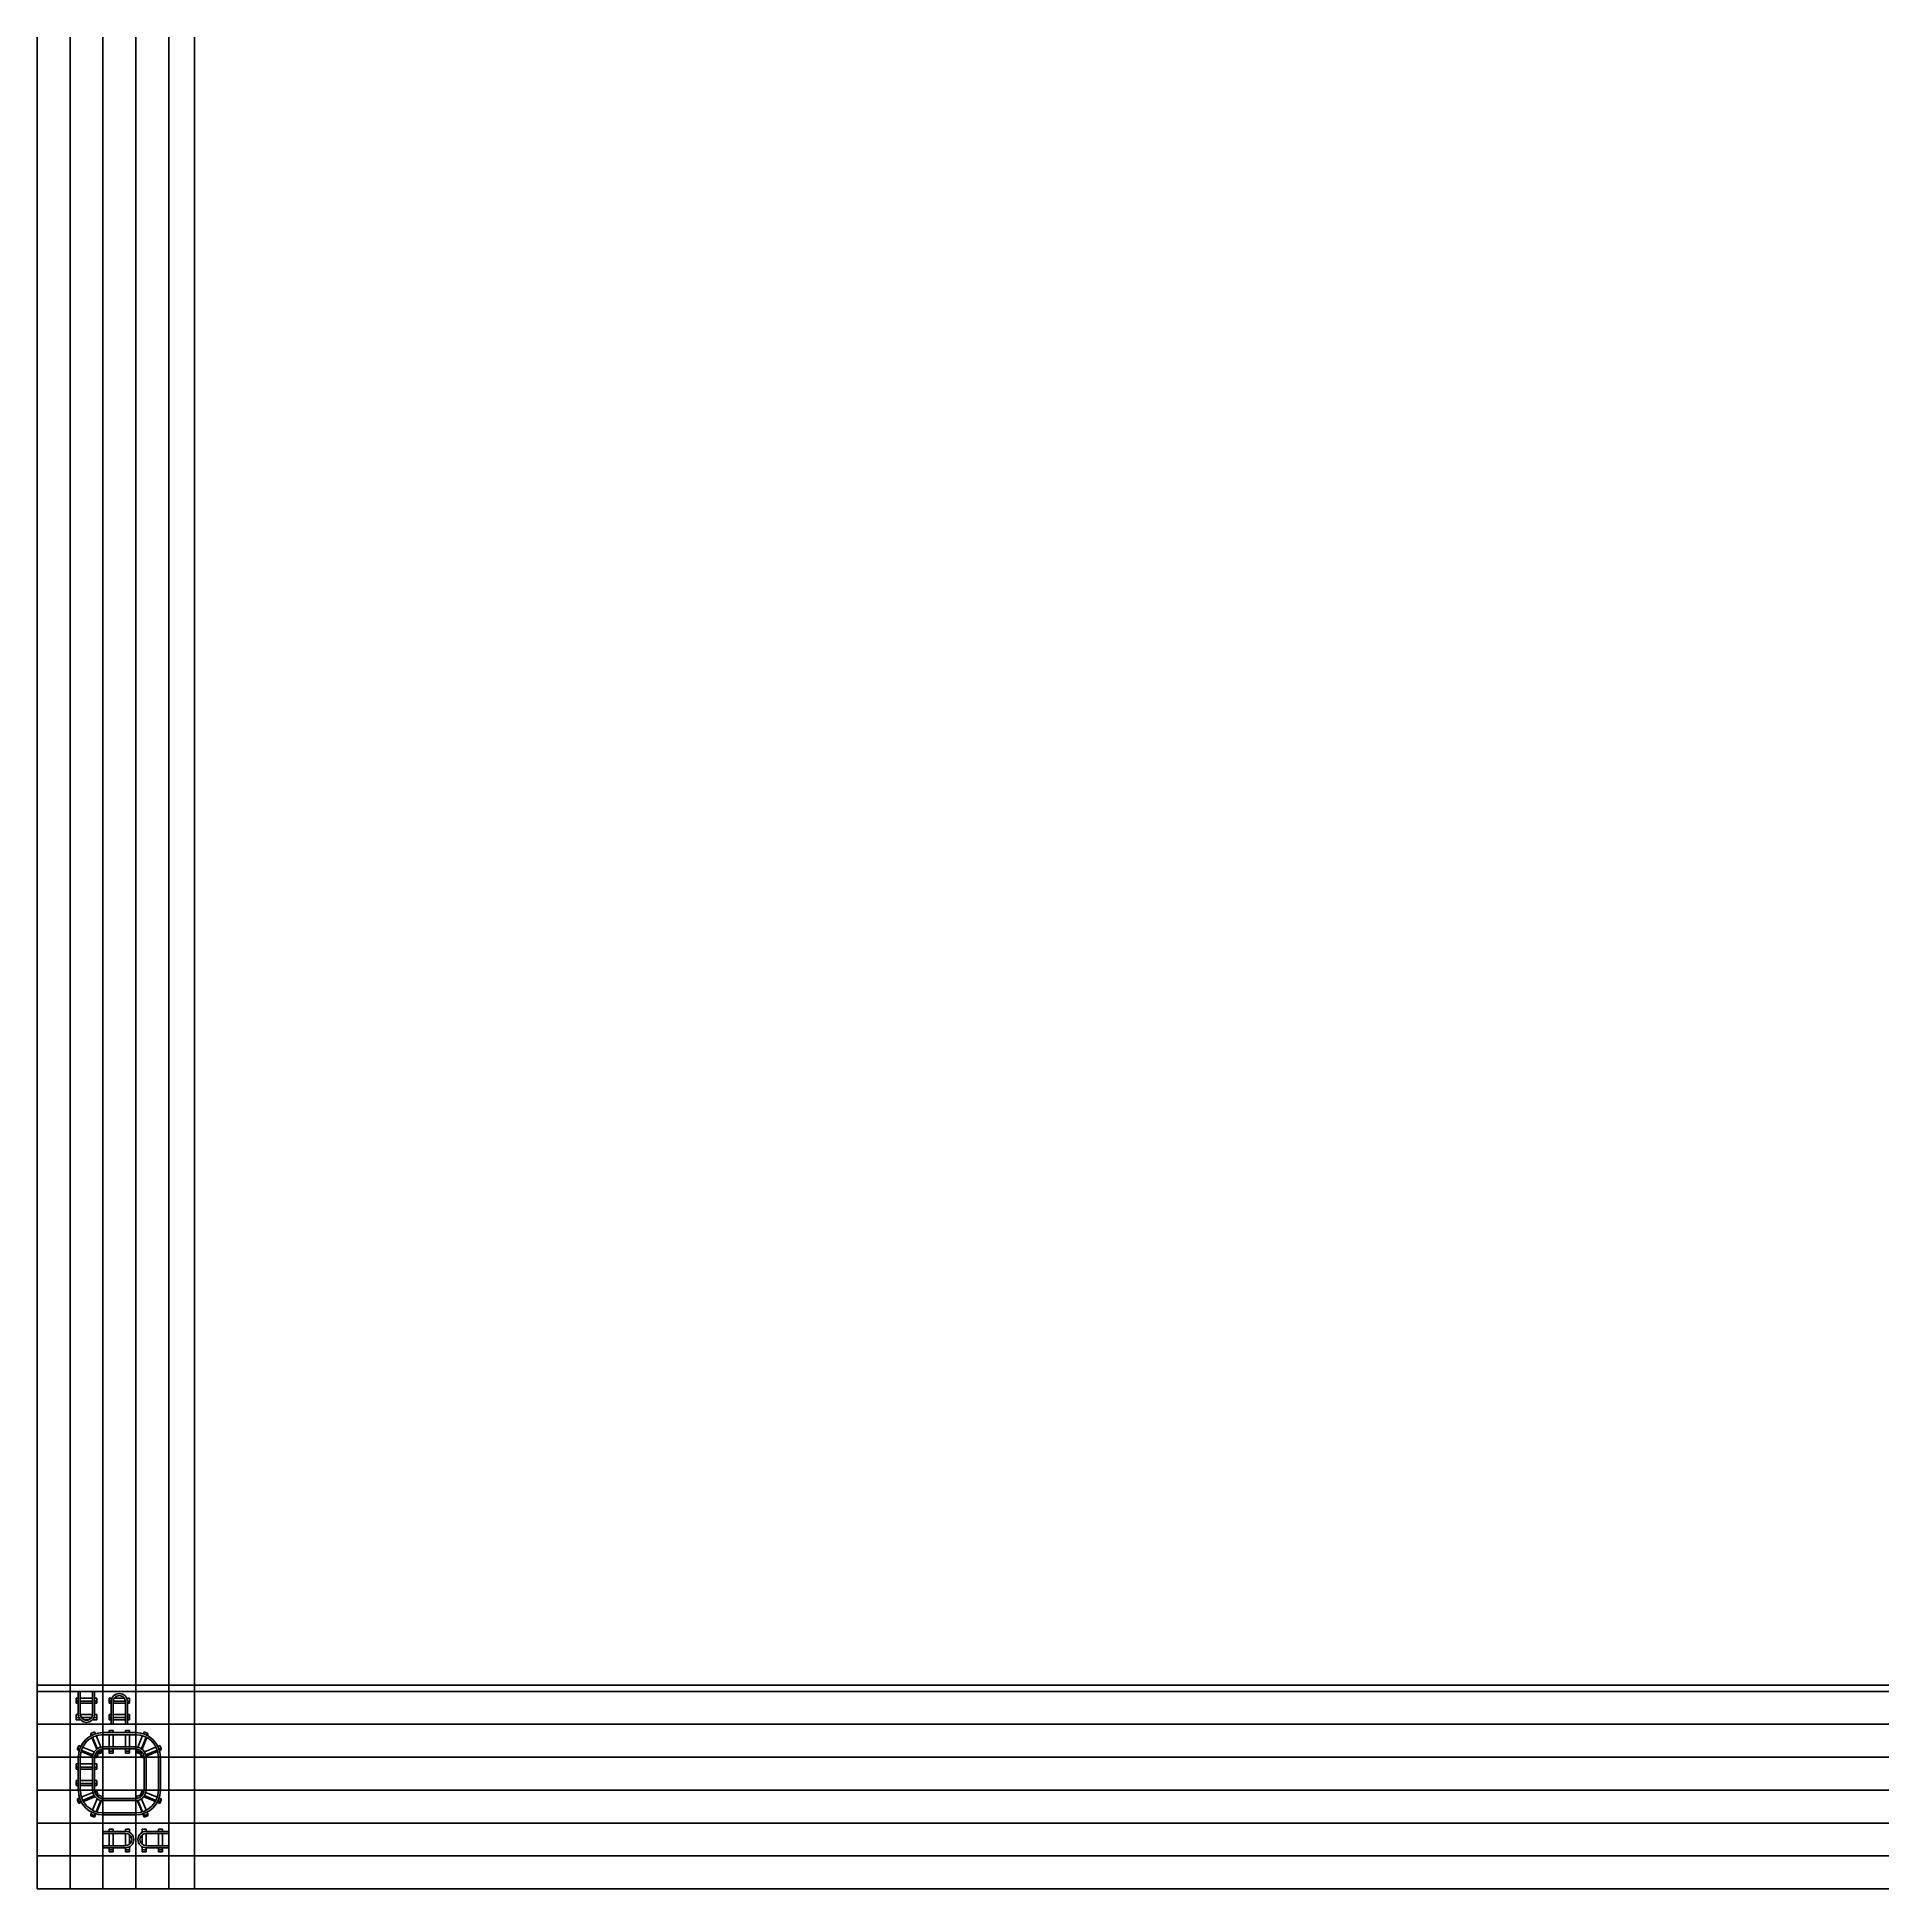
# Model space of a CAD drawing. Header units: inches. Extents: x 0 to 100, y 0 to 100.
import ezdxf

# ---------------------------------------------------------------- set-up
doc = ezdxf.new("R2010")
doc.units = ezdxf.units.IN
doc.header["$MEASUREMENT"] = 0
doc.layers.get('0').update_dxf_attribs({"lineweight": 25, "true_color": 0xffffff})

msp = doc.modelspace()

# ---------------------------------------------------------------- linework, layer by layer
for p, q in [((0, 0), (0, 100)), ((1.78, 0), (1.78, 100)), ((3.56, 0), (3.56, 100)), ((5.33, 0), (5.33, 100)), ((7.11, 0), (7.11, 100)), ((8.5, 0), (8.5, 100)), ((0, 11), (100, 11)), ((0, 10.67), (100, 10.67)), ((2.11, 10.03), (2.11, 10.31)), ((2.22, 10.31), (2.11, 10.31)), ((2.22, 10.14), (2.11, 10.14)), ((2.22, 10.03), (2.11, 10.03)), ((2.22, 9.44), (2.22, 10.67)), ((2.33, 9.44), (2.33, 10.67)), ((3, 10.31), (2.33, 10.31)), ((3, 10.14), (2.33, 10.14)), ((3, 10.03), (2.33, 10.03)), ((3, 9.44), (3, 10.67)), ((3.11, 9.44), (3.11, 10.67)), ((3.22, 10.31), (3.11, 10.31)), ((3.22, 10.14), (3.11, 10.14)), ((3.22, 10.03), (3.11, 10.03)), ((3.22, 10.03), (3.22, 10.31)), ((3.89, 10.03), (3.89, 10.31)), ((4.04, 10.31), (3.89, 10.31)), ((4, 10.14), (3.89, 10.14)), ((4, 10.03), (3.89, 10.03)), ((4, 8.89), (4, 10.11)), ((4.78, 10.14), (4.11, 10.14)), ((4.11, 8.89), (4.11, 10.11)), ((4.78, 10.03), (4.11, 10.03)), ((4.71, 10.31), (4.17, 10.31)), ((4.78, 8.89), (4.78, 10.11)), ((5, 10.31), (4.84, 10.31)), ((5, 10.14), (4.89, 10.14)), ((4.89, 8.89), (4.89, 10.11)), ((5, 10.03), (4.89, 10.03)), ((5, 10.03), (5, 10.31)), ((2.11, 9.14), (2.11, 9.42)), ((2.22, 9.42), (2.11, 9.42)), ((2.27, 9.25), (2.11, 9.25)), ((2.34, 9.14), (2.11, 9.14)), ((3, 9.42), (2.33, 9.42)), ((2.94, 9.25), (2.4, 9.25)), ((2.8, 9.14), (2.53, 9.14)), ((3.22, 9.14), (2.99, 9.14)), ((3.22, 9.25), (3.07, 9.25)), ((3.22, 9.42), (3.11, 9.42)), ((3.22, 9.14), (3.22, 9.42)), ((3.89, 9.14), (3.89, 9.42)), ((4, 9.42), (3.89, 9.42)), ((4, 9.25), (3.89, 9.25)), ((4, 9.14), (3.89, 9.14)), ((4.78, 9.42), (4.11, 9.42)), ((4.78, 9.25), (4.11, 9.25)), ((4.78, 9.14), (4.11, 9.14)), ((5, 9.42), (4.89, 9.42)), ((5, 9.25), (4.89, 9.25)), ((5, 9.14), (4.89, 9.14)), ((5, 9.14), (5, 9.42)), ((0, 8.89), (100, 8.89)), ((3.11, 8.49), (2.9, 8.4)), ((2.94, 8.3), (2.9, 8.4)), ((2.9, 8.31), (2.9, 8.4)), ((2.91, 8.28), (2.9, 8.31)), ((3.22, 7.55), (2.96, 8.18)), ((3.25, 7.58), (2.99, 8.2)), ((3.15, 8.38), (3.11, 8.49)), ((3.44, 7.65), (3.19, 8.28)), ((3.56, 8.44), (5.33, 8.44)), ((3.56, 8.33), (5.33, 8.33)), ((3.89, 8.44), (3.89, 8.56)), ((3.89, 8.56), (4.11, 8.56)), ((3.89, 7.67), (3.89, 8.33)), ((4.11, 8.44), (4.11, 8.56)), ((4.11, 7.67), (4.11, 8.33)), ((4.78, 8.44), (4.78, 8.56)), ((4.78, 8.56), (5, 8.56)), ((4.78, 7.67), (4.78, 8.33)), ((5, 8.44), (5, 8.56)), ((5, 7.67), (5, 8.33)), ((5.45, 7.65), (5.7, 8.28)), ((5.64, 7.58), (5.9, 8.2)), ((5.67, 7.55), (5.93, 8.18)), ((5.74, 8.38), (5.78, 8.49)), ((5.78, 8.49), (5.99, 8.4)), ((5.94, 8.3), (5.99, 8.4)), ((5.97, 8.28), (5.99, 8.31)), ((5.99, 8.31), (5.99, 8.4)), ((0, 7.11), (100, 7.11)), ((2.26, 7.75), (2.19, 7.58)), ((2.29, 7.54), (2.19, 7.58)), ((2.19, 7.51), (2.19, 7.58)), ((2.19, 7.51), (2.27, 7.47)), ((2.22, 5.33), (2.22, 7.11)), ((2.36, 7.7), (2.26, 7.75)), ((2.33, 5.33), (2.33, 7.11)), ((2.38, 7.43), (3, 7.17)), ((3.01, 7.24), (2.39, 7.49)), ((3.08, 7.4), (2.46, 7.66)), ((3, 5.33), (3, 7.11)), ((3.11, 7.12), (3.21, 7.08)), ((3.11, 5.33), (3.11, 7.11)), ((3.21, 7.15), (3.12, 7.19)), ((3.28, 7.32), (3.19, 7.36)), ((3.28, 7.32), (3.21, 7.15)), ((3.28, 7.25), (3.21, 7.08)), ((3.21, 7.08), (3.21, 7.15)), ((3.33, 7.29), (3.26, 7.45)), ((3.28, 7.25), (3.28, 7.32)), ((3.33, 7.38), (3.29, 7.47)), ((3.52, 7.46), (3.33, 7.38)), ((3.33, 7.29), (3.33, 7.38)), ((3.52, 7.37), (3.33, 7.29)), ((3.52, 7.46), (3.49, 7.55)), ((3.52, 7.37), (3.52, 7.46)), ((3.56, 7.67), (5.33, 7.67)), ((3.56, 7.56), (5.33, 7.56)), ((3.89, 7.33), (3.89, 7.56)), ((3.89, 7.44), (4.11, 7.44)), ((3.89, 7.33), (4.11, 7.33)), ((4.11, 7.33), (4.11, 7.56)), ((4.78, 7.33), (4.78, 7.56)), ((4.78, 7.44), (5, 7.44)), ((4.78, 7.33), (5, 7.33)), ((5, 7.33), (5, 7.56)), ((5.36, 7.46), (5.4, 7.55)), ((5.36, 7.46), (5.56, 7.38)), ((5.36, 7.37), (5.36, 7.46)), ((5.36, 7.37), (5.56, 7.29)), ((5.56, 7.38), (5.59, 7.47)), ((5.56, 7.29), (5.62, 7.45)), ((5.56, 7.29), (5.56, 7.38)), ((5.61, 7.32), (5.7, 7.36)), ((5.61, 7.32), (5.68, 7.15)), ((5.61, 7.25), (5.61, 7.32)), ((5.61, 7.25), (5.68, 7.08)), ((5.68, 7.15), (5.77, 7.19)), ((5.68, 7.08), (5.68, 7.15)), ((5.78, 7.12), (5.68, 7.08)), ((5.78, 5.33), (5.78, 7.11)), ((5.81, 7.4), (6.42, 7.66)), ((5.87, 7.24), (6.49, 7.49)), ((6.51, 7.43), (5.89, 7.17)), ((5.89, 5.33), (5.89, 7.11)), ((6.53, 7.7), (6.63, 7.75)), ((6.56, 5.33), (6.56, 7.11)), ((6.6, 7.54), (6.7, 7.58)), ((6.7, 7.51), (6.62, 7.47)), ((6.63, 7.75), (6.7, 7.58)), ((6.67, 5.33), (6.67, 7.11)), ((6.7, 7.51), (6.7, 7.58)), ((2.11, 6.47), (2.11, 6.75)), ((2.22, 6.75), (2.11, 6.75)), ((2.22, 6.58), (2.11, 6.58)), ((2.22, 6.47), (2.11, 6.47)), ((3, 6.75), (2.33, 6.75)), ((3, 6.58), (2.33, 6.58)), ((3, 6.47), (2.33, 6.47)), ((3.22, 6.75), (3.11, 6.75)), ((3.22, 6.58), (3.11, 6.58)), ((3.22, 6.47), (3.11, 6.47)), ((3.22, 6.47), (3.22, 6.75)), ((0, 5.33), (100, 5.33)), ((2.11, 5.58), (2.11, 5.86)), ((2.22, 5.86), (2.11, 5.86)), ((2.22, 5.69), (2.11, 5.69)), ((2.22, 5.58), (2.11, 5.58)), ((3, 5.86), (2.33, 5.86)), ((3, 5.69), (2.33, 5.69)), ((3, 5.58), (2.33, 5.58)), ((3.01, 5.21), (2.39, 4.95)), ((3.08, 5.04), (2.46, 4.78)), ((3.22, 5.86), (3.11, 5.86)), ((3.22, 5.69), (3.11, 5.69)), ((3.22, 5.58), (3.11, 5.58)), ((3.21, 5.29), (3.12, 5.25)), ((3.28, 5.12), (3.19, 5.08)), ((3.21, 5.29), (3.28, 5.12)), ((3.22, 5.58), (3.22, 5.86)), ((3.23, 5.03), (3.28, 5.05)), ((3.28, 5.05), (3.28, 5.12)), ((3.33, 5.06), (3.29, 4.97)), ((3.33, 5.06), (3.52, 4.99)), ((5.56, 5.06), (5.36, 4.99)), ((5.56, 5.06), (5.59, 4.97)), ((5.68, 5.29), (5.61, 5.12)), ((5.61, 5.12), (5.7, 5.08)), ((5.61, 5.05), (5.61, 5.12)), ((5.66, 5.03), (5.61, 5.05)), ((5.68, 5.29), (5.77, 5.25)), ((5.81, 5.04), (6.42, 4.78)), ((5.87, 5.21), (6.49, 4.95)), ((2.29, 4.91), (2.19, 4.86)), ((2.19, 4.86), (2.26, 4.7)), ((2.19, 4.79), (2.19, 4.86)), ((2.19, 4.79), (2.26, 4.62)), ((2.36, 4.74), (2.26, 4.7)), ((2.26, 4.62), (2.26, 4.7)), ((2.26, 4.62), (2.39, 4.68)), ((2.5, 4.72), (3.12, 4.98)), ((2.95, 4.14), (2.91, 4.04)), ((2.91, 4.04), (3.1, 3.96)), ((2.91, 3.95), (2.91, 4.04)), ((3.25, 4.87), (2.99, 4.25)), ((3.14, 4.07), (3.1, 3.96)), ((3.1, 3.87), (3.18, 4.05)), ((3.44, 4.79), (3.19, 4.17)), ((3.22, 4.16), (3.48, 4.78)), ((3.52, 4.99), (3.49, 4.89)), ((3.52, 4.89), (3.52, 4.99)), ((3.52, 4.89), (3.52, 4.89)), ((3.56, 4.89), (5.33, 4.89)), ((3.56, 4.78), (5.33, 4.78)), ((3.56, 4.11), (5.33, 4.11)), ((5.36, 4.99), (5.4, 4.89)), ((5.36, 4.89), (5.36, 4.99)), ((5.37, 4.89), (5.36, 4.89)), ((5.67, 4.16), (5.41, 4.78)), ((5.45, 4.79), (5.7, 4.17)), ((5.64, 4.87), (5.9, 4.25)), ((5.79, 3.87), (5.71, 4.05)), ((5.75, 4.07), (5.79, 3.96)), ((6.39, 4.72), (5.77, 4.98)), ((5.98, 4.04), (5.79, 3.96)), ((5.94, 4.14), (5.98, 4.04)), ((5.98, 3.95), (5.98, 4.04)), ((6.63, 4.62), (6.5, 4.68)), ((6.53, 4.74), (6.63, 4.7)), ((6.6, 4.91), (6.7, 4.86)), ((6.7, 4.86), (6.63, 4.7)), ((6.7, 4.79), (6.63, 4.62)), ((6.63, 4.62), (6.63, 4.7)), ((6.7, 4.79), (6.7, 4.86)), ((0, 3.56), (100, 3.56)), ((2.91, 3.95), (3.1, 3.87)), ((3.1, 3.87), (3.1, 3.96)), ((3.56, 4), (5.33, 4)), ((3.56, 3.11), (4.78, 3.11)), ((3.56, 3), (4.78, 3)), ((3.89, 3.11), (3.89, 3.22)), ((3.89, 3.22), (4.11, 3.22)), ((3.89, 2.33), (3.89, 3)), ((4.11, 3.11), (4.11, 3.22)), ((4.11, 2.33), (4.11, 3)), ((4.78, 3.11), (4.78, 3.22)), ((4.78, 3.22), (5, 3.22)), ((4.78, 2.33), (4.78, 3)), ((5, 3.05), (5, 3.22)), ((5.67, 3.05), (5.67, 3.22)), ((5.89, 3.22), (5.67, 3.22)), ((5.79, 3.87), (5.79, 3.96)), ((5.98, 3.95), (5.79, 3.87)), ((5.89, 3.11), (5.89, 3.22)), ((7.11, 3.11), (5.89, 3.11)), ((7.11, 3), (5.89, 3)), ((5.89, 2.33), (5.89, 3)), ((6.56, 3.11), (6.56, 3.22)), ((6.78, 3.22), (6.56, 3.22)), ((6.56, 2.33), (6.56, 3)), ((6.78, 3.11), (6.78, 3.22)), ((6.78, 2.33), (6.78, 3)), ((3.56, 2.33), (4.78, 2.33)), ((3.56, 2.33), (4.78, 2.33)), ((3.56, 2.22), (4.78, 2.22)), ((3.89, 2), (3.89, 2.22)), ((3.89, 2.11), (4.11, 2.11)), ((3.89, 2), (4.11, 2)), ((4.11, 2), (4.11, 2.22)), ((4.78, 2), (4.78, 2.22)), ((4.78, 2.11), (5, 2.11)), ((4.78, 2), (5, 2)), ((5, 2.42), (5, 2.92)), ((5, 2.42), (5, 2.92)), ((5, 2), (5, 2.28)), ((5.67, 2.42), (5.67, 2.92)), ((5.67, 2.42), (5.67, 2.92)), ((5.67, 2), (5.67, 2.28)), ((5.89, 2.11), (5.67, 2.11)), ((5.89, 2), (5.67, 2)), ((7.11, 2.33), (5.89, 2.33)), ((7.11, 2.33), (5.89, 2.33)), ((7.11, 2.22), (5.89, 2.22)), ((5.89, 2), (5.89, 2.22)), ((6.56, 2), (6.56, 2.22)), ((6.78, 2.11), (6.56, 2.11)), ((6.78, 2), (6.56, 2)), ((6.78, 2), (6.78, 2.22)), ((0, 1.78), (100, 1.78)), ((0, 0), (100, 0))]:
    msp.add_line(p, q)
for centre, radius, start, end in [((4.44, 10.11), 0.444, 89.9954, 180), ((4.44, 10.11), 0.333, 89.9939, 180), ((4.44, 10.11), 0.444, 0, 90.0046), ((4.44, 10.11), 0.333, 0, 90.0061), ((2.67, 9.44), 0.444, 180, 270.0046), ((2.67, 9.44), 0.333, 180, 270.0061), ((2.67, 9.44), 0.444, 269.9954, 0), ((2.67, 9.44), 0.333, 269.9939, 0), ((3.56, 7.11), 1.33, 90.0017, 180.0017), ((3.56, 7.11), 1.22, 90.0018, 180.0018), ((5.33, 7.11), 1.33, 359.9963, 89.9963), ((5.33, 7.11), 1.22, 359.9982, 89.9982), ((3.56, 7.11), 0.556, 90.004, 180.004), ((3.56, 7.11), 0.445, 90.005, 180.005), ((5.33, 7.11), 0.556, 359.9912, 89.9912), ((5.33, 7.11), 0.445, 359.995, 89.995), ((3.56, 5.33), 1.33, 180.0037, 270.0037), ((3.56, 5.33), 1.22, 179.9982, 269.9982), ((3.56, 5.33), 0.556, 179.996, 269.996), ((3.56, 5.33), 0.445, 179.995, 269.995), ((5.33, 5.33), 0.444, 269.995, 359.995), ((5.33, 5.33), 1.33, 269.9983, 359.9983), ((5.33, 5.33), 1.22, 269.9982, 359.9982), ((5.33, 5.33), 0.556, 269.996, 359.996), ((4.78, 2.67), 0.444, 359.9954, 90), ((4.78, 2.67), 0.333, 359.9939, 90), ((5.89, 2.67), 0.444, 90, 180.0046), ((5.89, 2.67), 0.333, 90, 180.0061), ((4.78, 2.67), 0.444, 270, 0.0046), ((4.78, 2.67), 0.333, 270, 0.0061), ((5.89, 2.67), 0.444, 179.9954, 270), ((5.89, 2.67), 0.333, 179.9939, 270)]:
    msp.add_arc(centre, radius, start, end)

doc.saveas('drawing.dxf')
